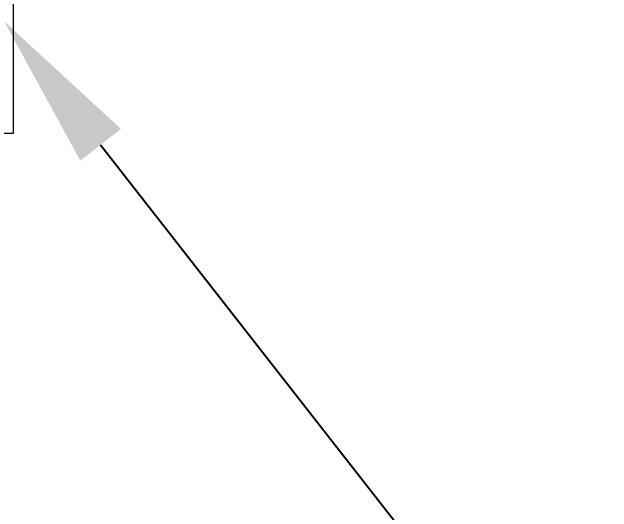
# Model space of a CAD drawing. Header units: feet. Extents: x -13743 to 68376, y -48 to 67763.
# Drawn here: x 5849.6 to 5935.7, y 2369.1 to 2441 of the extents above; entities that cross this region are included whole.
import ezdxf
from ezdxf import colors
from ezdxf.entities.mleader import LeaderData, LeaderLine
from ezdxf.math import Vec2, Vec3

# ---------------------------------------------------------------- set-up
doc = ezdxf.new("R2010")
doc.units = ezdxf.units.FT
doc.header["$MEASUREMENT"] = 0
doc.layers.add('G-ANNO-TEXT', color=1, linetype='Continuous')
doc.styles.add('NEI-A', font='arial.ttf')

# ---------------------------------------------------------------- blocks, each defined once
blk = doc.blocks.new('A$C47dfd34d')
at = {"lineweight": 5}
blk.add_lwpolyline([(18.60591, 0.41332), (18.8109, 0.41332), (18.8109, 0), (18.60591, 0)], close=True, dxfattribs=at)

msp = doc.modelspace()

# ---------------------------------------------------------------- leaders
at = {"layer": 'G-ANNO-TEXT'}
ml = msp.add_multileader_mtext('Standard', dxfattribs=at)
ml.set_content('ROTATE EVERY OTHER MODULE 180%%D TO ACCOMMODATE SKIP STRINGING', color=256, style='NEI-A')
ml.set_leader_properties()
ml.build(insert=Vec2(0, 0))
ml.multileader.update_dxf_attribs({"dogleg_length": 0.36, "arrow_head_size": 22.513})
ctx = ml.context
ctx.base_point, ctx.char_height, ctx.arrow_head_size, ctx.landing_gap_size, ctx.plane_origin, ctx.plane_x_axis, ctx.plane_y_axis = Vec3(5915.562, 2307.604, -22.899), 20, 22.513, 23.05, Vec3(-34.067, -4070.896, -22.899), Vec3(0, -1), Vec3(1, 0)
notes = []
notes.append((ctx, [(0, (1, 1, 0), (5915.562, 2353.703, -22.899), (0, -1), 46.099, [(1, [(5848.427, 2439.641, -22.899)], 0, [])])]))
ctx.mtext.insert, ctx.mtext.text_direction, ctx.mtext.rotation, ctx.mtext.width, ctx.mtext.flow_direction = Vec3(5925.733, 2284.555, -22.899), Vec3(0, -1), 4.712389, 512.54652, 5
ctx.mtext.has_bg_fill, ctx.mtext.bg_color, ctx.mtext.bg_scale_factor, ctx.mtext.bg_transparency, ctx.mtext.use_window_bg_color = 1, -1073741824, 1.5, 0, 1
for ctx, leaders in notes:
    for number, flags, end, landing, length, lines in leaders:
        leader = LeaderData()
        leader.index, (leader.has_last_leader_line, leader.has_dogleg_vector, leader.attachment_direction) = number, flags
        leader.last_leader_point, leader.dogleg_vector, leader.dogleg_length = Vec3(end), Vec3(landing), length
        for number, points, colour, breaks in lines:
            line = LeaderLine()
            line.index, line.vertices, line.color, line.breaks = number, Vec3.list(points), colors.encode_raw_color(colour), breaks
            leader.lines.append(line)
        ctx.leaders.append(leader)

# ---------------------------------------------------------------- next in the draw order: block references
at = {"xscale": 194.318304, "yscale": 194.318304, "zscale": 194.318304}
msp.add_blockref('A$C47dfd34d', (2194.432, 2423.53), dxfattribs=at)

doc.saveas('drawing.dxf')
